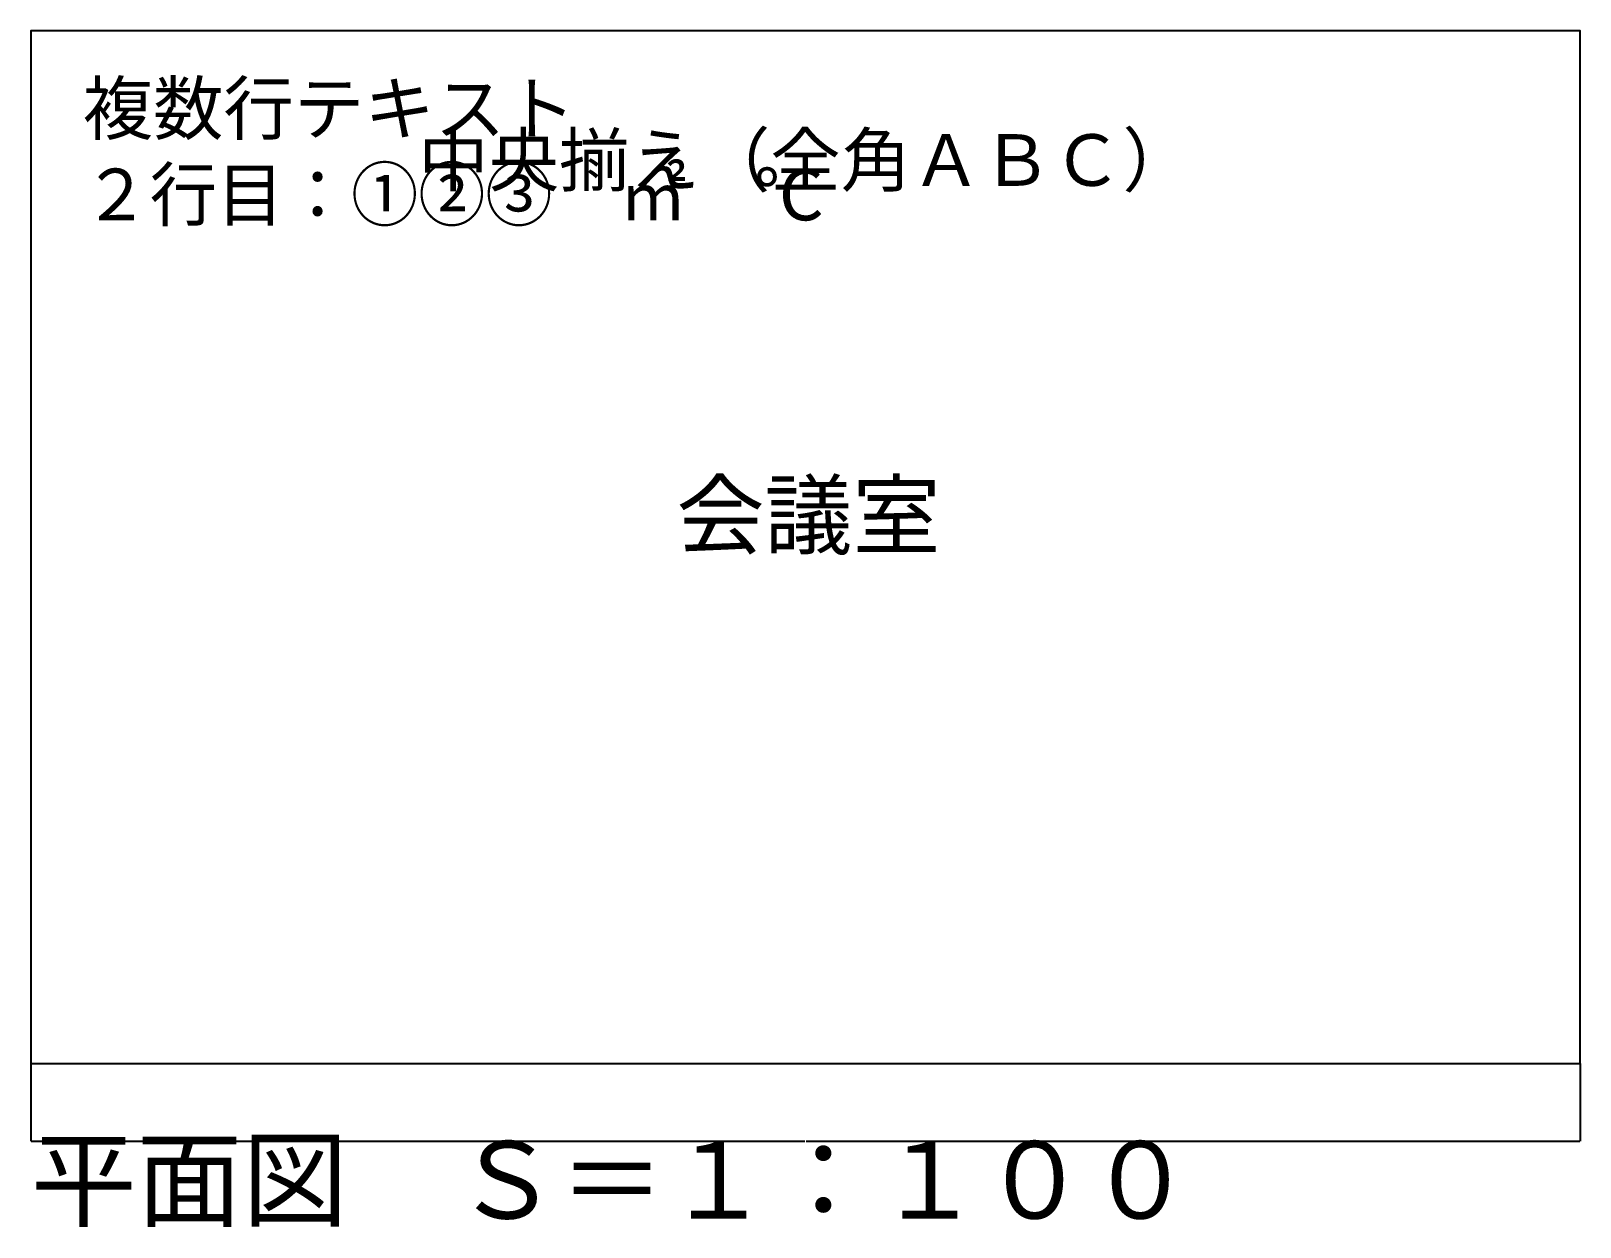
# Model space of a CAD drawing. Header units: millimetres. Extents: x 0 to 6000, y -633 to 4000.
import ezdxf
from ezdxf.enums import TextEntityAlignment as Align

# ---------------------------------------------------------------- set-up
doc = ezdxf.new("R2010")
doc.units = ezdxf.units.MM
for name, color, linetype in [('壁', 1, 'Continuous'), ('寸法', 2, 'Continuous'), ('文字', 7, 'Continuous')]:
    doc.layers.add(name, color=color, linetype=linetype)
doc.styles.add('ＭＳ ゴシック', font='msgothic.ttc')
doc.styles.add('ＭＳ 明朝', font='msmincho.ttc')
doc.dimstyles.get("Standard").update_dxf_attribs({"dimtxt": 2.5, "dimasz": 2.5, "dimexe": 1.25, "dimexo": 0.625, "dimtad": 1, "dimcen": 2.5, "dimazin": 3, "dimtfac": 1, "dimtmove": 0, "dimatfit": 3})

# ---------------------------------------------------------------- blocks, each defined once
blk = doc.blocks.new('_CLOSEDFILLED')
at = {"color": 0, "linetype": 'BYBLOCK'}
blk.add_solid([(-1, 0), (0, 0), (-1, 0)], dxfattribs=at)
blk = doc.blocks.new('*D1')
for p, q in [((0, 0), (0, -300)), ((6000, 0), (6000, -300)), ((0.25, -300), (2998, -300)), ((3002, -300), (5999.75, -300))]:
    blk.add_line(p, q)
at = {"layer": 'Defpoints'}
for p in [(0, 0), (6000, 0), (0, -300)]:
    blk.add_point(p, dxfattribs=at)
at = {"layer": '寸法', "xscale": 0.25, "yscale": 0.25, "rotation": 180}
blk.add_blockref('_CLOSEDFILLED', (0, -300), dxfattribs=at)
at = {"layer": '寸法', "xscale": 0.25, "yscale": 0.25}
blk.add_blockref('_CLOSEDFILLED', (6000, -300), dxfattribs=at)
at = {"layer": '寸法', "insert": (3000, -300), "char_height": 1, "attachment_point": 5}
blk.add_mtext('6000', dxfattribs=at)

msp = doc.modelspace()

# ---------------------------------------------------------------- linework, layer by layer
at = {"layer": '壁'}
msp.add_lwpolyline([(0, 0), (6000, 0), (6000, 4000), (0, 4000)], close=True, dxfattribs=at)

# ---------------------------------------------------------------- texts
at = {"layer": '文字', "style": 'ＭＳ ゴシック'}
msp.add_text('中央揃え（全角ＡＢＣ）', height=200, dxfattribs=at).set_placement((3000, 3500), align=Align.MIDDLE_CENTER)
at = {"layer": '文字'}
for s, height, style, p in [('会議室', 250, 'ＭＳ 明朝', (2500, 2000)), ('平面図\u3000Ｓ＝１：１００', 300, 'ＭＳ ゴシック', (0, -600))]:
    msp.add_text(s, height=height, dxfattribs=dict(at, style=style)).set_placement(p)
at = {"layer": '文字', "insert": (200, 3800), "char_height": 200, "width": 3000, "attachment_point": 1}
msp.add_mtext('{\\fＭＳ ゴシック|b0|i0|c128|p49;複数行テキスト}\\P２行目：①②③\u3000㎡\u3000℃', dxfattribs=at)

# ---------------------------------------------------------------- dimensions: what is measured, and where the dimension line sits
at = {"layer": '寸法'}
dim = msp.add_linear_dim(base=(0, -300), p1=(0, 0), p2=(6000, 0), dimstyle='Standard', dxfattribs=at)
dim.commit()
dim.dimension.update_dxf_attribs({"geometry": '*D1', "text_midpoint": (3000, -300)})

doc.saveas('drawing.dxf')
